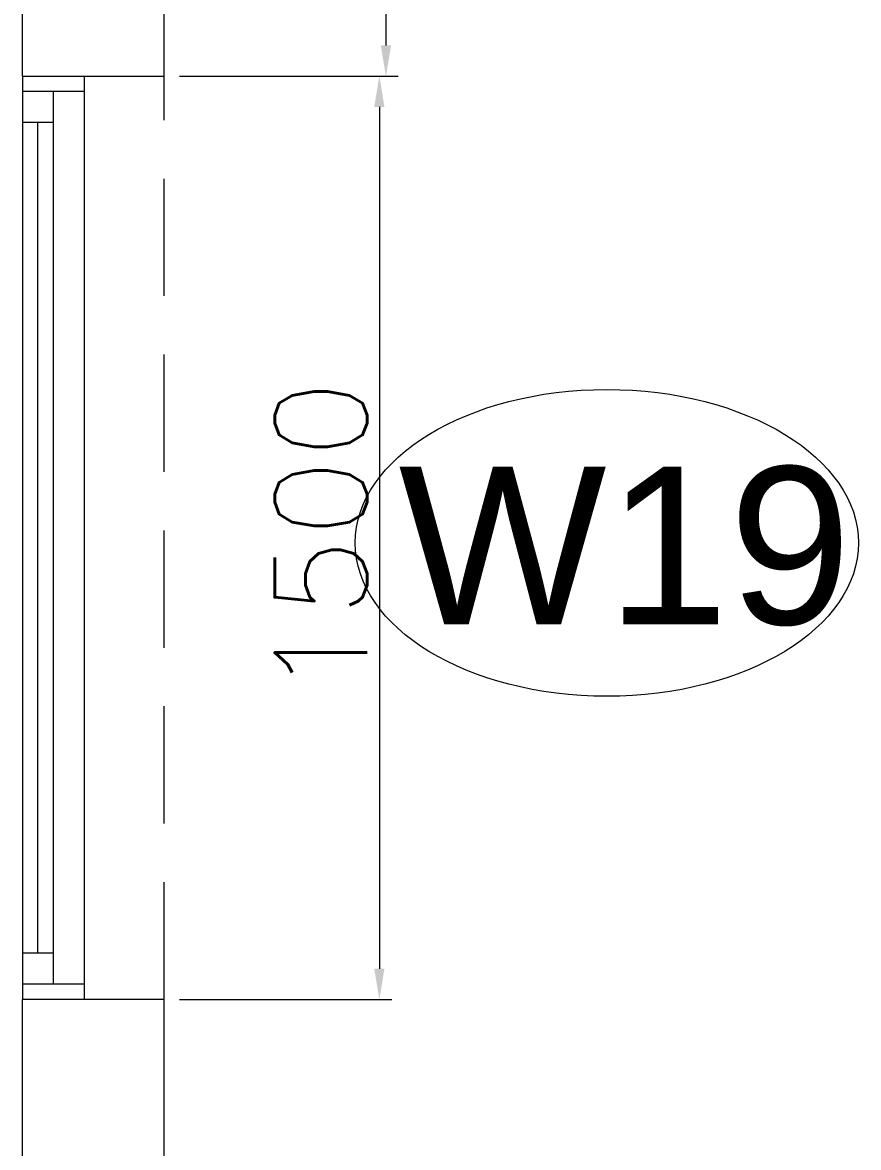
# Model space of a CAD drawing. Header units: millimetres. Extents: x -2143172 to 5255, y -610845 to 279739.
# Drawn here: x -1132944 to -1131586, y -593359 to -591531 of the extents above; entities that cross this region are included whole.
import ezdxf

# ---------------------------------------------------------------- set-up
doc = ezdxf.new("R2010")
doc.units = ezdxf.units.MM
doc.header["$LTSCALE"] = 30
doc.linetypes.add('HIDDEN', pattern=[9.525, 6.35, -3.175])
doc.linetypes.add('HIDDEN2', pattern=[0.1875, 0.125, -0.0625])
doc.layers.get('0').update_dxf_attribs({"lineweight": 5})
doc.layers.get('Defpoints').update_dxf_attribs({"lineweight": 5})
for name, color, linetype, lineweight in [('Al Window tag', 5, 'Continuous', 5), ('Aluminum', 7, 'Continuous', 5), ('dims.', 152, 'Continuous', 5), ('Proj', 7, 'HIDDEN2', 5), ('Walls', 32, 'Continuous', 5)]:
    doc.layers.add(name, color=color, linetype=linetype, lineweight=lineweight)
doc.styles.add('SIMPLEX', font='SIMPLEX.shx', dxfattribs={"height": 150})
doc.styles.add('TTLB-A0-JeddahDP$0$swis721', font='swiss.ttf')
doc.dimstyles.new('Buk', dxfattribs={"dimtxt": 150, "dimasz": 50, "dimexe": 20, "dimexo": 25, "dimgap": 20, "dimtad": 1, "dimdec": 0, "dimrnd": 5, "dimdsep": 46, "dimtxsty": 'SIMPLEX', "dimcen": 0, "dimdle": 20, "dimclrd": 256, "dimclre": 256, "dimclrt": 256, "dimadec": 0, "dimazin": 0, "dimtfac": 0.0075, "dimtdec": 0, "dimtmove": 1, "dimatfit": 2, "dimldrblk": 'ARCHTICK', "dimfxl": 1, "dimtolj": 1, "dimtzin": 0, "dimlwd": -1, "dimlwe": -1, "dimarcsym": 0})

# ---------------------------------------------------------------- blocks, each defined once
blk = doc.blocks.new('*D595')
at = {"layer": 'Defpoints', "color": 0, "transparency": 16777216}
for p in [(-1132714, -589668.1), (-1132714, -591618.1), (-1132353.8, -591618.1)]:
    blk.add_point(p, dxfattribs=at)
at = {"layer": 'dims.', "linetype": 'Continuous', "transparency": 16777216}
for p, q in [((-1132689, -589668.1), (-1132333.8, -589668.1)), ((-1132689, -591618.1), (-1132333.8, -591618.1))]:
    blk.add_line(p, q, dxfattribs=at)
at = {"layer": 'dims.', "transparency": 16777216}
blk.add_line((-1132353.8, -589718.1), (-1132353.8, -591568.1), dxfattribs=at)
for points in [[(-1132362.2, -589718.1), (-1132345.5, -589718.1), (-1132353.8, -589668.1)], [(-1132362.2, -591568.1), (-1132345.5, -591568.1), (-1132353.8, -591618.1)]]:
    blk.add_solid(points, dxfattribs=at)
at = {"layer": 'dims.', "transparency": 16777216, "insert": (-1132448.8, -590643.1), "char_height": 150, "attachment_point": 5, "rotation": 90, "style": 'SIMPLEX'}
blk.add_mtext('\\A1;1950', dxfattribs=at)
blk = doc.blocks.new('_ArchTick')
at = {"color": 0, "linetype": 'ByBlock', "const_width": 0.15}
blk.add_lwpolyline([(-0.5, -0.5), (0.5, 0.5)], dxfattribs=at)
blk = doc.blocks.new('*D596')
at = {"layer": 'Defpoints', "color": 0, "transparency": 16777216}
for p in [(-1132714, -591618.1), (-1132714, -593118.1), (-1132364.5, -593118.1)]:
    blk.add_point(p, dxfattribs=at)
at = {"layer": 'dims.', "linetype": 'Continuous', "transparency": 16777216}
for p, q in [((-1132689, -591618.1), (-1132344.5, -591618.1)), ((-1132689, -593118.1), (-1132344.5, -593118.1))]:
    blk.add_line(p, q, dxfattribs=at)
at = {"layer": 'dims.', "transparency": 16777216}
blk.add_line((-1132364.5, -591668.1), (-1132364.5, -593068.1), dxfattribs=at)
for points in [[(-1132372.8, -591668.1), (-1132356.2, -591668.1), (-1132364.5, -591618.1)], [(-1132372.8, -593068.1), (-1132356.2, -593068.1), (-1132364.5, -593118.1)]]:
    blk.add_solid(points, dxfattribs=at)
at = {"layer": 'dims.', "transparency": 16777216, "insert": (-1132459.5, -592368.1), "char_height": 150, "attachment_point": 5, "rotation": 90, "style": 'SIMPLEX'}
blk.add_mtext('\\A1;1500', dxfattribs=at)
blk = doc.blocks.new('A$C3547741B')
at = {"layer": 'Al Window tag'}
blk.add_ellipse((0, 0), major_axis=(408.6, 0), ratio=0.610025, dxfattribs=at)
at = {"layer": 'Al Window tag', "insert": (-338.2, 123.8, 0), "char_height": 256, "attachment_point": 1, "style": 'TTLB-A0-JeddahDP$0$swis721'}
blk.add_mtext_dynamic_manual_height_columns('W19', width=1569.457, gutter_width=9406.5, heights=[480.3], dxfattribs=at)

msp = doc.modelspace()

# ---------------------------------------------------------------- linework, layer by layer
at = {"layer": 'Aluminum'}
for p, q in [((-1132944, -591618.1, 0.1), (-1132944, -593118.1, 0.1)), ((-1132844, -591618.1, 0.1), (-1132844, -593118.1, 0.1)), ((-1132844, -591643.1, 0.1), (-1132944, -591643.1, 0.1)), ((-1132894, -591643.1, 0.1), (-1132894, -593093.1, 0.1)), ((-1132894, -591693.1, 0.1), (-1132944, -591693.1, 0.1)), ((-1132919, -593043.1, 0.1), (-1132919, -591693.1, 0.1)), ((-1132894, -593043.1, 0.1), (-1132944, -593043.1, 0.1)), ((-1132844, -593093.1, 0.1), (-1132944, -593093.1, 0.1))]:
    msp.add_line(p, q, dxfattribs=at)
at = {"layer": 'Proj', "linetype": 'HIDDEN'}
msp.add_line((-1132714, -593118.1, 0.1), (-1132714, -591618.1, 0.1), dxfattribs=at)
at = {"layer": 'Walls'}
for p, q in [((-1132714, -591618.1, 0.1), (-1132714, -589668.1, 0.1)), ((-1132944, -591618.1, 0.1), (-1132944, -590368.1, 0.1)), ((-1132944, -591618.1, 0.1), (-1132714, -591618.1, 0.1)), ((-1132944, -594318.1, 0.1), (-1132944, -593118.1, 0.1)), ((-1132714, -593118.1, 0.1), (-1132944, -593118.1, 0.1)), ((-1132714, -594618.1, 0.1), (-1132714, -593118.1, 0.1))]:
    msp.add_line(p, q, dxfattribs=at)

# ---------------------------------------------------------------- block references
at = {"layer": 'Al Window tag'}
msp.add_blockref('A$C3547741B', (-1131995, -592376.3), dxfattribs=at)

# ---------------------------------------------------------------- dimensions: what is measured, and where the dimension line sits
at = {"layer": 'dims.'}
for base, p1, p2, picture, middle in [((-1132353.8, -591618.1, 0.1), (-1132714, -589668.1, 0.1), (-1132714, -591618.1, 0.1), '*D595', (-1132448.8, -590643.1, 0.1)), ((-1132364.5, -593118.1, 0.1), (-1132714, -591618.1, 0.1), (-1132714, -593118.1, 0.1), '*D596', (-1132459.5, -592368.1, 0.1))]:
    dim = msp.add_linear_dim(base=base, p1=p1, p2=p2, angle=90, dimstyle='Buk', dxfattribs=at)
    dim.commit()
    dim.dimension.update_dxf_attribs({"geometry": picture, "text_midpoint": middle})

doc.saveas('drawing.dxf')
